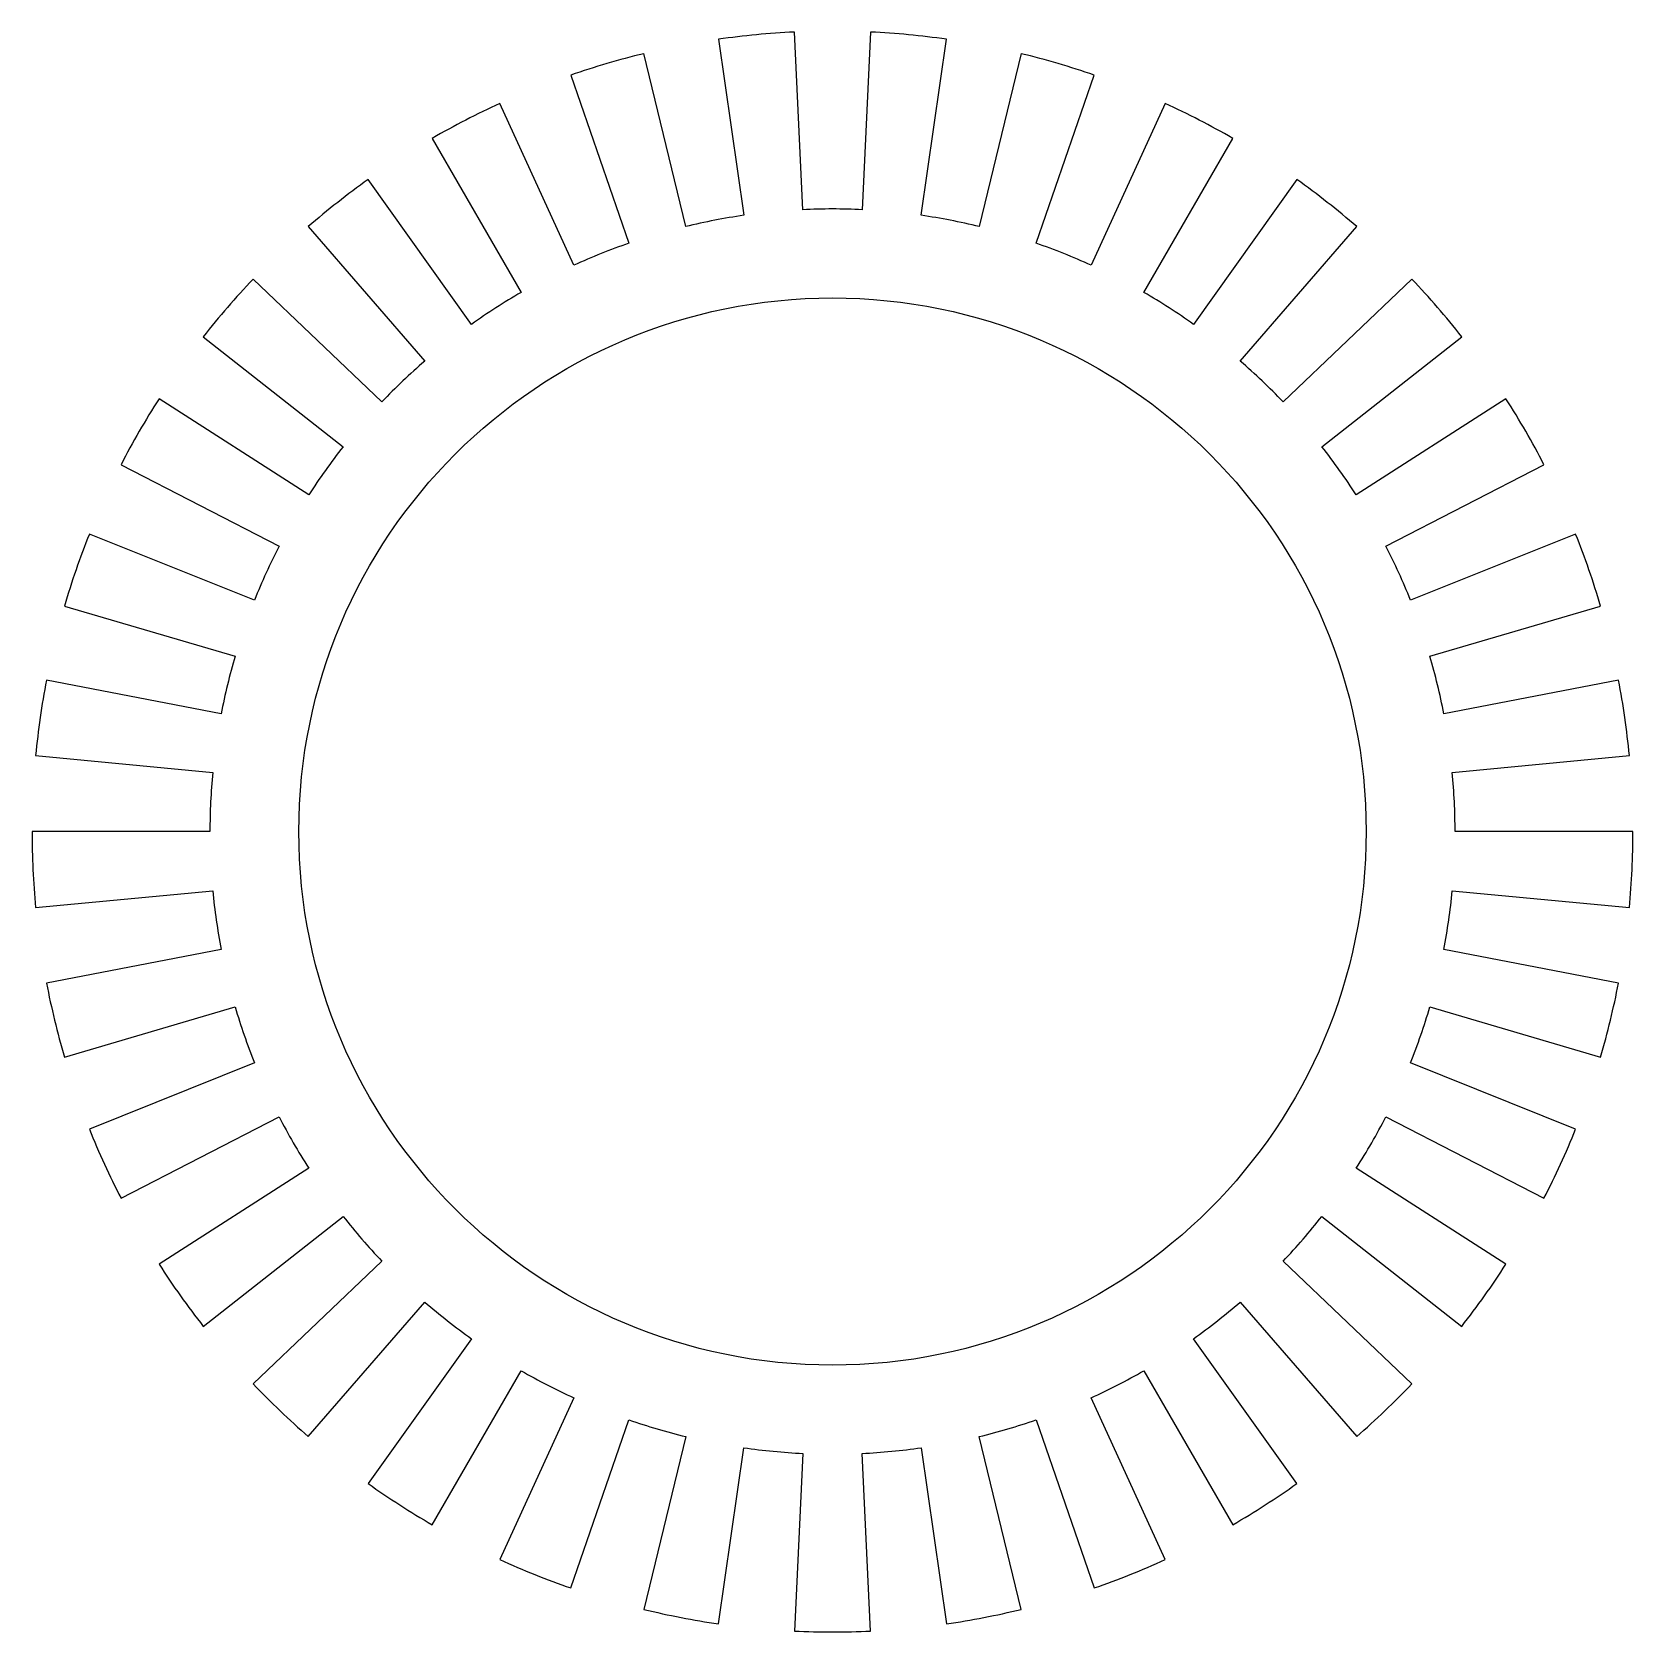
# Model space of a CAD drawing. Header units: millimetres. Extents: x -18 to 18, y -18 to 18.
import ezdxf

# ---------------------------------------------------------------- set-up
doc = ezdxf.new("R2010")
doc.units = ezdxf.units.MM

msp = doc.modelspace()

# ---------------------------------------------------------------- linework, layer by layer
at = {"color": 7, "linetype": 'Continuous', "lineweight": 25}
for p, q in [((-2.562, 17.817), (-1.992, 13.858)), ((-0.666, 13.984), (-0.856, 17.98)), ((0.856, 17.98), (0.666, 13.984)), ((1.992, 13.858), (2.562, 17.817)), ((-3.301, 13.605), (-4.244, 17.493)), ((4.244, 17.493), (3.301, 13.605)), ((-5.887, 17.01), (-4.579, 13.23)), ((4.579, 13.23), (5.887, 17.01)), ((-5.816, 12.735), (-7.477, 16.373)), ((7.477, 16.373), (5.816, 12.735)), ((-9, 15.588), (-7, 12.124)), ((7, 12.124), (9, 15.588)), ((-8.121, 11.404), (-10.441, 14.662)), ((10.441, 14.662), (8.121, 11.404)), ((-11.787, 13.603), (-9.168, 10.58)), ((9.168, 10.58), (11.787, 13.603)), ((-10.132, 9.661), (-13.027, 12.421)), ((13.027, 12.421), (10.132, 9.661)), ((-14.149, 11.127), (-11.005, 8.654)), ((11.005, 8.654), (14.149, 11.127)), ((-11.778, 7.569), (-15.143, 9.732)), ((15.143, 9.732), (11.778, 7.569)), ((-15.999, 8.248), (-12.444, 6.415)), ((12.444, 6.415), (15.999, 8.248)), ((-12.997, 5.203), (-16.711, 6.69)), ((16.711, 6.69), (12.997, 5.203)), ((-17.271, 5.071), (-13.433, 3.944)), ((13.433, 3.944), (17.271, 5.071)), ((-13.747, 2.65), (-17.675, 3.407)), ((17.675, 3.407), (13.747, 2.65)), ((-17.918, 1.711), (-13.937, 1.331)), ((13.937, 1.331), (17.918, 1.711)), ((-14, 0), (-18, 0)), ((18, 0), (14, 0)), ((-17.918, -1.711), (-13.937, -1.331)), ((13.937, -1.331), (17.918, -1.711)), ((-13.747, -2.65), (-17.675, -3.407)), ((17.675, -3.407), (13.747, -2.65)), ((-17.271, -5.071), (-13.433, -3.944)), ((13.433, -3.944), (17.271, -5.071)), ((-12.997, -5.203), (-16.711, -6.69)), ((16.711, -6.69), (12.997, -5.203)), ((-15.999, -8.248), (-12.444, -6.415)), ((12.444, -6.415), (15.999, -8.248)), ((-11.778, -7.569), (-15.143, -9.732)), ((15.143, -9.732), (11.778, -7.569)), ((-14.149, -11.127), (-11.005, -8.654)), ((11.005, -8.654), (14.149, -11.127)), ((-10.132, -9.661), (-13.027, -12.421)), ((13.027, -12.421), (10.132, -9.661)), ((-11.787, -13.603), (-9.168, -10.58)), ((9.168, -10.58), (11.787, -13.603)), ((-8.121, -11.404), (-10.441, -14.662)), ((10.441, -14.662), (8.121, -11.404)), ((-9, -15.588), (-7, -12.124)), ((7, -12.124), (9, -15.588)), ((-5.816, -12.735), (-7.477, -16.373)), ((7.477, -16.373), (5.816, -12.735)), ((-5.887, -17.01), (-4.579, -13.23)), ((4.579, -13.23), (5.887, -17.01)), ((-3.301, -13.605), (-4.244, -17.493)), ((4.244, -17.493), (3.301, -13.605)), ((-2.562, -17.817), (-1.992, -13.858)), ((-0.666, -13.984), (-0.856, -17.98)), ((0.856, -17.98), (0.666, -13.984)), ((1.992, -13.858), (2.562, -17.817))]:
    msp.add_line(p, q, dxfattribs=at)
msp.add_circle((0, 0), 12, dxfattribs=at)
for radius, start, end in [(18, 92.7273, 98.1818), (18, 81.8182, 87.2727), (18, 103.6364, 109.0909), (18, 70.9091, 76.3636), (18, 114.5455, 120), (18, 60, 65.4545), (18, 125.4545, 130.9091), (18, 49.0909, 54.5455), (14, 98.1818, 103.6364), (14, 87.2727, 92.7273), (14, 76.3636, 81.8182), (14, 109.0909, 114.5455), (14, 65.4545, 70.9091), (18, 136.3636, 141.8182), (18, 38.1818, 43.6364), (14, 120, 125.4545), (14, 54.5455, 60), (14, 130.9091, 136.3636), (14, 43.6364, 49.0909), (18, 147.2727, 152.7273), (18, 27.2727, 32.7273), (14, 141.8182, 147.2727), (14, 32.7273, 38.1818), (18, 158.1818, 163.6364), (18, 16.3636, 21.8182), (14, 152.7273, 158.1818), (14, 21.8182, 27.2727), (14, 163.6364, 169.0909), (14, 10.9091, 16.3636), (18, 169.0909, 174.5455), (18, 5.4545, 10.9091), (14, 174.5455, 180), (14, 0, 5.4545), (18, 180, 185.4545), (18, 354.5455, 0), (14, 185.4545, 190.9091), (14, 349.0909, 354.5455), (18, 190.9091, 196.3636), (18, 343.6364, 349.0909), (14, 196.3636, 201.8182), (14, 338.1818, 343.6364), (14, 207.2727, 212.7273), (14, 327.2727, 332.7273), (18, 201.8182, 207.2727), (18, 332.7273, 338.1818), (14, 218.1818, 223.6364), (14, 316.3636, 321.8182), (18, 212.7273, 218.1818), (18, 321.8182, 327.2727), (14, 229.0909, 234.5455), (14, 305.4545, 310.9091), (14, 240, 245.4545), (14, 294.5455, 300), (18, 223.6364, 229.0909), (18, 310.9091, 316.3636), (14, 250.9091, 256.3636), (14, 283.6364, 289.0909), (14, 261.8182, 267.2727), (14, 272.7273, 278.1818), (18, 234.5455, 240), (18, 300, 305.4545), (18, 245.4545, 250.9091), (18, 289.0909, 294.5455), (18, 256.3636, 261.8182), (18, 278.1818, 283.6364), (18, 267.2727, 272.7273)]:
    msp.add_arc((0, 0), radius, start, end, dxfattribs=at)

doc.saveas('drawing.dxf')
